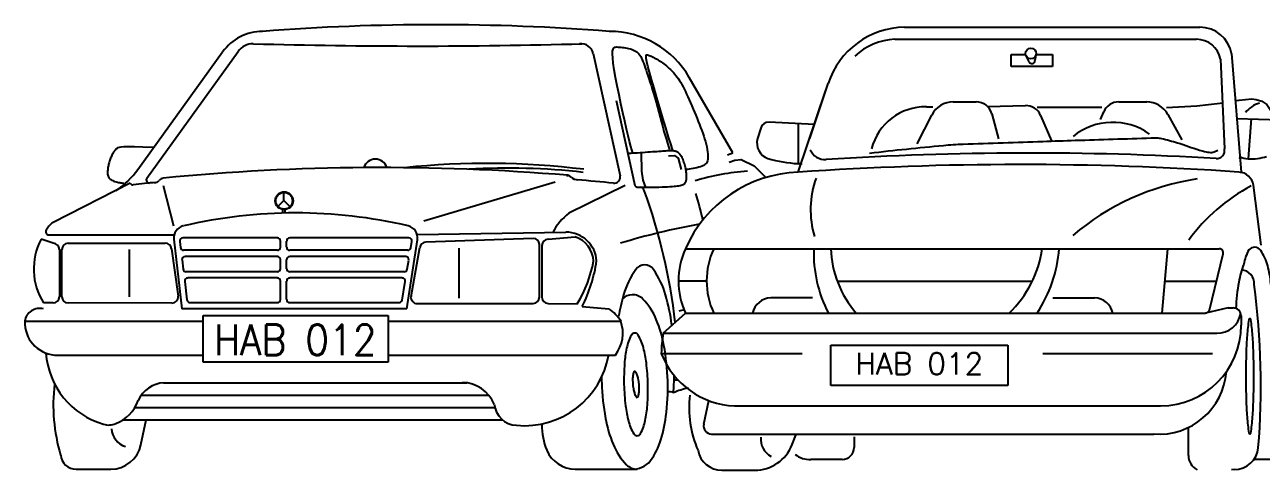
# Model space of a CAD drawing. Extents: x 1 to 1021, y 0 to 139.
# Drawn here: x 1.2 to 388.2, y -0.2 to 139.2 of the extents above; entities that cross this region are included whole.
import ezdxf
from ezdxf.enums import TextEntityAlignment as Align

# ---------------------------------------------------------------- set-up
doc = ezdxf.new("R2010")
doc.units = 0
doc.header["$LTSCALE"] = 50
doc.header["$MEASUREMENT"] = 0
doc.layers.get('0').update_dxf_attribs({"linetype": 'CONTINUOUS'})
doc.styles.add('DIM', font='SIMPLEX')

msp = doc.modelspace()

# ---------------------------------------------------------------- linework, layer by layer
at = {"color": 0, "linetype": 'ByBlock'}
for p, q in [((276.58, 138.44), (369.01, 138.44)), ((273.5, 134.66), (367.97, 134.66)), ((36.67, 93.93), (63.16, 130.72)), ((39.47, 91.22), (68.02, 130.87)), ((179.12, 130.24), (187.54, 91.97)), ((309.9, 129.88), (314.45, 129.88)), ((309.9, 126.16), (309.9, 129.88)), ((315.56, 127.59), (314.6, 129.45)), ((317.78, 130.22), (317.36, 128.02)), ((317.75, 129.88), (322.91, 129.88)), ((322.91, 129.88), (322.91, 126.16)), ((375.4, 128.48), (376.7, 100.35)), ((378.92, 130.2), (381.89, 93.08)), ((322.91, 126.16), (309.9, 126.16)), ((222.88, 99.13), (209.21, 122.72)), ((246.92, 103.67), (252.64, 120.82)), ((243.29, 93.08), (251.95, 118.76)), ((186.32, 115.51), (192.17, 88.92)), ((283.4, 113.54), (285.42, 113.54)), ((291.82, 115.09), (298.99, 115.09)), ((302.51, 113.65), (314.39, 113.92)), ((318.04, 113.45), (338.33, 113.39)), ((343.58, 115.09), (352.34, 115.09)), ((248.36, 107.99), (234.16, 108.69)), ((243.26, 108.38), (243.26, 95.77)), ((280.51, 101.95), (285.08, 110.95)), ((303.86, 111.35), (305.96, 103.54)), ((319.14, 110.86), (322.54, 102.88)), ((337.93, 109.59), (338.93, 111.99)), ((358.96, 111.17), (363.36, 103.19)), ((380.55, 109.87), (394.14, 109.51)), ((385.04, 109.89), (384.09, 97.31)), ((231.55, 106.9), (230.58, 103.61)), ((221.12, 98.55), (222.88, 99.13)), ((381.62, 93.08), (381.89, 93.08)), ((34.28, 89.63), (10.14, 77.32)), ((126.12, 77.87), (167.28, 90.11)), ((170.96, 91.97), (170.99, 91.73)), ((388.17, 70.24), (385.79, 89.01)), ((47.88, 76.23), (44.71, 88.83)), ((81.96, 86.93), (81.96, 86.97)), ((82.34, 84.25), (82.34, 86.97)), ((82.73, 86.95), (82.73, 86.97)), ((189.18, 88.94), (171.54, 80.22)), ((82.34, 84.25), (80.36, 82.28)), ((81.96, 80.32), (81.96, 81.41)), ((82.34, 84.25), (84.41, 82.2)), ((82.73, 80.32), (82.73, 81.39)), ((124.05, 73.55), (170.59, 74.34)), ((10.16, 70.86), (6.33, 72.09)), ((8.76, 73.49), (48.01, 73.49)), ((14.78, 70.86), (45.22, 70.86)), ((47.91, 72.09), (50.42, 50.34)), ((49.72, 71.44), (49.96, 69.51)), ((80.31, 72.52), (50.68, 72.52)), ((81.27, 69.63), (81.27, 71.56)), ((83.2, 69.63), (83.2, 71.56)), ((121.41, 72.52), (84.17, 72.52)), ((120.81, 50.34), (124.13, 71.97)), ((122.04, 69.47), (122.36, 71.4)), ((160.38, 72.35), (126.78, 71.19)), ((162.31, 53.98), (162.31, 70.42)), ((163.07, 70.16), (163.07, 53.95)), ((165, 72.09), (173.48, 72.88)), ((12.09, 68.93), (12.09, 54.11)), ((12.85, 54.14), (12.85, 68.93)), ((34.07, 54.11), (34.07, 68.93)), ((47.14, 69.15), (49.2, 54.3)), ((80.31, 68.67), (50.92, 68.67)), ((80.31, 66.74), (51.4, 66.74)), ((121.09, 68.67), (84.17, 68.67)), ((120.45, 66.74), (84.17, 66.74)), ((122.12, 54.22), (124.87, 69.56)), ((137.16, 53.67), (137.16, 69.35)), ((208.01, 69.14), (375.04, 69.14)), ((357.21, 48.98), (359.01, 69.14)), ((371.97, 49.94), (376.26, 67.58)), ((50.45, 65.65), (50.81, 62.76)), ((80.31, 61.92), (51.76, 61.92)), ((81.27, 62.88), (81.27, 65.77)), ((83.2, 62.88), (83.2, 65.77)), ((119.97, 61.92), (84.17, 61.92)), ((120.92, 62.72), (121.4, 65.61)), ((51.29, 58.9), (52.01, 53.12)), ((80.31, 59.99), (52.25, 59.99)), ((81.27, 53.24), (81.27, 59.02)), ((83.2, 53.24), (83.2, 59.02)), ((119.32, 59.99), (84.17, 59.99)), ((119.31, 53.08), (120.27, 58.86)), ((205.8, 59.06), (214.62, 59.06)), ((255.5, 58.99), (316.53, 58.99)), ((358.1, 58.99), (374.17, 58.99)), ((10.16, 52.18), (7.1, 52.18)), ((47.28, 52.15), (14.78, 52.21)), ((120.81, 50.34), (50.42, 50.34)), ((80.31, 52.27), (52.97, 52.27)), ((118.36, 52.27), (84.17, 52.27)), ((124.03, 52), (160.38, 52.05)), ((165, 52.02), (174.15, 51.92)), ((175.72, 51.08), (184.06, 50.34)), ((247.79, 53.75), (234.71, 53.75)), ((322.98, 53.75), (336.06, 53.75)), ((377.87, 50.63), (370.75, 48.98)), ((377.87, 50.63), (379.36, 50.64)), ((1.24, 46.49), (57.11, 46.49)), ((57.11, 35.88), (57.11, 48.29)), ((57.11, 48.29), (114.93, 48.29)), ((114.93, 48.29), (114.93, 33.68)), ((114.93, 46.49), (187.87, 46.49)), ((201.05, 42.68), (208.01, 48.98)), ((208.01, 48.98), (370.75, 48.98)), ((381.89, 48.12), (381.89, 45.2)), ((201.05, 42.68), (374.33, 42.68)), ((253.48, 38.96), (308.92, 38.96)), ((253.48, 26.36), (253.48, 38.96)), ((308.92, 38.96), (308.92, 26.36)), ((10.51, 35.88), (57.11, 35.88)), ((57.11, 33.68), (57.11, 35.8)), ((114.93, 35.88), (186.07, 35.88)), ((200.45, 36.38), (244.55, 36.38)), ((319.85, 36.36), (372.91, 36.36)), ((114.93, 33.68), (57.11, 33.68)), ((44.62, 27.2), (139.55, 27.2)), ((37.76, 23.35), (146.44, 23.35)), ((308.92, 26.36), (253.48, 26.36)), ((35.72, 19.49), (148.36, 19.49)), ((213.73, 14.24), (215.37, 21.62)), ((223.35, 20), (356.69, 20)), ((31.99, 15.63), (150.76, 15.63)), ((37.61, 7.84), (39.25, 15.66)), ((365.39, 4.48), (365.39, 13.23)), ((216.19, 11.18), (339.05, 11.18)), ((241.38, 7.86), (242.55, 10.86)), ((260.81, 10.28), (260.81, 6.99)), ((339.05, 11.18), (354.56, 11.18)), ((17.29, 0.18), (28.17, 0.18)), ((173.51, 0.21), (192.89, 0.21)), ((257.03, 3.21), (247.25, 3.21)), ((379.76, 0.06), (378.91, 0)), ((385.94, 3.26), (396.97, 3.26)), ((219.37, -0.16), (229.64, -0.16))]:
    msp.add_line(p, q, dxfattribs=at)
for points in [[(191.52, 99), (190.92, 101.18), (190.53, 102.71), (190.09, 104.5), (189.59, 106.59), (189.03, 109.01), (188.43, 111.66), (187.82, 114.47), (187.23, 117.31), (186.66, 120.11), (186.15, 122.76), (185.73, 125.15), (185.42, 127.2), (185.23, 128.83), (185.17, 130.06), (185.2, 130.96), (185.34, 131.57), (185.55, 131.95), (185.83, 132.16), (186.16, 132.24), (186.54, 132.26), (186.94, 132.25), (187.37, 132.23), (187.81, 132.2), (188.28, 132.15), (188.75, 132.08), (189.23, 132.01), (189.71, 131.92), (190.18, 131.81)], [(190.18, 131.81), (190.65, 131.69), (191.11, 131.56), (191.56, 131.39), (191.99, 131.21), (192.4, 130.99), (192.78, 130.73), (193.14, 130.44), (193.46, 130.1), (193.75, 129.71), (194.01, 129.28), (194.26, 128.8), (194.48, 128.27), (194.7, 127.7), (194.93, 127.08), (195.15, 126.42), (195.4, 125.71), (195.66, 124.96), (195.94, 124.17), (196.24, 123.31), (196.56, 122.38), (196.9, 121.38), (197.25, 120.29), (197.62, 119.11), (198, 117.83), (198.4, 116.43), (198.81, 114.96), (199.22, 113.43), (199.64, 111.86), (200.06, 110.3), (200.47, 108.75), (200.88, 107.26), (201.28, 105.85), (201.66, 104.53), (202.03, 103.31), (202.37, 102.19), (202.7, 101.15), (203, 100.19), (203.13, 99.79)], [(204.04, 99.76), (203.48, 101.61), (202.72, 104.1), (201.86, 106.94), (200.94, 110.01), (200, 113.19), (199.06, 116.34), (198.19, 119.34), (197.4, 122.07), (196.75, 124.4), (196.27, 126.24), (195.93, 127.62), (195.73, 128.61), (195.66, 129.26), (195.68, 129.64), (195.78, 129.81), (195.94, 129.84), (196.15, 129.79), (196.39, 129.71), (196.65, 129.61), (196.94, 129.5), (197.24, 129.37), (197.56, 129.23), (197.89, 129.07), (198.24, 128.9), (198.59, 128.71)], [(198.59, 128.71), (198.95, 128.52), (199.32, 128.31), (199.69, 128.08), (200.07, 127.84), (200.46, 127.58), (200.85, 127.3), (201.26, 127.01), (201.67, 126.68), (202.09, 126.34), (202.52, 125.97), (202.94, 125.58), (203.37, 125.17), (203.8, 124.74), (204.22, 124.29), (204.63, 123.81), (205.03, 123.32), (205.42, 122.82), (205.79, 122.28), (206.16, 121.73), (206.52, 121.13), (206.88, 120.51), (207.24, 119.83), (207.6, 119.12), (207.98, 118.35), (208.37, 117.53), (208.76, 116.65), (209.16, 115.74), (209.57, 114.8), (209.98, 113.84), (210.4, 112.86), (210.81, 111.88), (211.21, 110.9), (211.62, 109.93), (212.01, 108.98), (212.39, 108.03), (212.75, 107.1), (213.1, 106.18), (213.43, 105.28), (213.73, 104.39), (214.01, 103.52), (214.25, 102.66), (214.47, 101.82), (214.65, 101.01), (214.8, 100.24), (214.91, 99.5), (214.99, 98.82), (215.02, 98.19), (215.02, 97.62), (214.97, 97.12), (214.88, 96.68), (214.75, 96.3), (214.56, 95.96), (214.31, 95.67), (214.01, 95.42), (213.64, 95.19), (213.21, 94.99), (212.72, 94.81), (212.17, 94.65), (211.59, 94.5), (210.98, 94.37), (210.37, 94.25), (209.77, 94.14), (209.2, 94.05), (208.68, 93.98), (208.21, 93.91), (208.15, 93.91)], [(358.53, 113.3), (368.03, 113.89), (375.34, 114.68), (376.03, 114.8)], [(380.1, 115.47), (381.28, 115.67), (385.23, 116.07), (386.62, 115.87), (388.4, 115.28), (389.98, 114.29), (391.37, 112.11), (391.96, 110.53), (392.16, 109.74)], [(41.66, 100.86), (38.23, 100.97), (35.59, 101.02), (33.63, 101.02), (32.25, 100.98), (31.32, 100.9), (30.75, 100.81), (30.41, 100.69), (30.2, 100.56), (30.01, 100.43), (29.84, 100.3), (29.68, 100.16), (29.53, 100.01), (29.38, 99.84), (29.24, 99.66), (29.1, 99.46), (28.95, 99.23), (28.81, 98.99), (28.67, 98.72), (28.53, 98.43), (28.39, 98.12), (28.25, 97.81), (28.12, 97.49), (27.99, 97.16), (27.88, 96.83), (27.77, 96.5), (27.66, 96.17), (27.57, 95.84), (27.48, 95.51), (27.41, 95.18), (27.34, 94.84), (27.28, 94.51), (27.23, 94.17), (27.19, 93.82), (27.16, 93.47), (27.14, 93.13), (27.14, 92.79), (27.17, 92.47), (27.23, 92.16), (27.31, 91.87), (27.43, 91.6), (27.58, 91.35), (27.77, 91.13), (27.99, 90.94), (28.24, 90.76), (28.51, 90.6), (28.82, 90.46), (29.14, 90.33), (29.48, 90.21), (29.85, 90.1), (30.22, 90), (30.59, 89.91), (30.96, 89.84), (31.31, 89.78), (31.64, 89.73), (31.95, 89.7), (32.21, 89.69)], [(193.83, 88.38), (195.15, 88.38), (196.4, 88.38), (197.58, 88.4), (198.68, 88.42), (199.71, 88.45), (200.67, 88.49), (201.57, 88.52), (202.39, 88.56), (203.14, 88.6), (203.82, 88.64), (204.45, 88.69), (205.01, 88.73), (205.51, 88.79), (205.96, 88.85), (206.36, 88.92), (206.7, 89), (207, 89.09), (207.25, 89.19), (207.47, 89.31), (207.65, 89.43), (207.8, 89.58), (207.93, 89.73), (208.03, 89.9), (208.12, 90.08), (208.19, 90.28), (208.25, 90.49), (208.29, 90.72), (208.33, 90.96), (208.35, 91.22), (208.37, 91.49), (208.37, 91.78), (208.36, 92.09), (208.34, 92.41), (208.31, 92.75), (208.27, 93.1), (208.22, 93.46), (208.16, 93.83), (208.09, 94.22), (208, 94.61), (207.9, 95.01), (207.79, 95.41), (207.66, 95.81), (207.53, 96.21), (207.39, 96.59), (207.24, 96.97), (207.09, 97.32), (206.94, 97.65), (206.78, 97.95), (206.63, 98.21), (206.48, 98.45), (206.33, 98.65), (206.18, 98.83), (206.02, 98.99), (205.86, 99.12), (205.69, 99.24), (205.52, 99.35), (205.34, 99.44), (205.15, 99.52), (204.95, 99.59), (204.74, 99.65), (204.52, 99.7), (204.28, 99.74), (204.03, 99.76), (203.77, 99.78), (203.5, 99.79), (203.2, 99.79), (202.88, 99.78), (202.54, 99.77), (202.16, 99.74), (201.75, 99.71), (201.3, 99.68), (200.8, 99.64), (200.26, 99.6), (199.68, 99.56), (199.05, 99.51), (198.39, 99.46), (197.69, 99.41), (196.96, 99.36), (196.2, 99.31), (195.41, 99.25), (194.61, 99.19), (193.81, 99.14), (193.02, 99.09), (192.27, 99.04), (191.59, 99), (190.98, 98.97), (190.48, 98.95), (190.1, 98.94)], [(194.18, 99.15), (194.21, 93.38), (194.63, 90.55), (195.47, 88.35)], [(202.67, 98.21), (204.56, 98.32), (205.71, 97.48), (206.68, 93.9)], [(204.26, 99.74), (204.26, 99.75), (204.24, 99.74)], [(221.7, 96.24), (223.43, 96.81), (225.45, 97.1), (229.49, 95.08), (232.66, 91.91), (232.94, 91.36)]]:
    msp.add_lwpolyline(points, dxfattribs=at)
for points in [[(265.65, 99.08, -0.004711), (288.71, 101.49, -0.017536), (294.93, 101.91, -0.000076), (319.87, 102.73, -0.000188), (329.99, 103.06, -0.000501), (353.76, 103.79, -0.006763), (355.52, 103.82, -0.058497), (356.94, 103.66, -0.015808), (362, 102.29, -0.013692), (365.43, 101.15, 0.013689), (368.86, 100.01, 0.018915), (370.48, 99.59, 0.017053), (372.29, 99.25, 0.118524), (373.07, 99.31, 0.054689), (374.58, 100.01)], [(392.4, 48.93, 0.000606), (392.39, 50.37, 0.03262), (391.2, 58.15, 0.044561), (390.22, 63.83, 0.087301), (388.02, 68.59, 0.232141), (386.22, 69.59, 0.232141), (384.33, 68.78, 0.095695), (382.73, 64.27, 0.044561), (381.18, 58.71, 0.035147), (380.25, 50.48, 0.017023)], [(380.27, 50.99, 0.001463), (380.25, 50.64, 0.044561)]]:
    msp.add_lwpolyline(points, format="xyb", dxfattribs=at)
for points in [[(384.62, 47.26, 0.366647), (384.33, 47.02, 0.024051), (383.74, 41.98, 0.010081), (383.48, 36.71, 0.007144), (383.38, 29.25, 0.007144), (383.48, 21.79, 0.010081), (383.74, 16.51, 0.024051), (384.33, 11.48, 0.366647), (384.62, 11.24, 0.366647), (384.91, 11.48, 0.024051), (385.5, 16.51, 0.010081), (385.76, 21.79, 0.007144), (385.86, 29.25, 0.007144), (385.76, 36.71, 0.010081), (385.5, 41.98, 0.024051), (384.91, 47.02, 0.366647)], [(192.89, 10.66, 0.271077), (193.94, 11.3, 0.070933), (195.42, 15.42, 0.033154), (196.09, 20.18, 0.024032), (196.24, 26.8, 0.024032), (195.77, 33.41, 0.033154), (194.88, 38.13, 0.070933), (193.19, 42.18, 0.271077), (192.12, 42.77, 0.271077), (191.08, 42.13, 0.070933), (189.59, 38.01, 0.033154), (188.93, 33.25, 0.024032), (188.77, 26.62, 0.024032), (189.25, 20.02, 0.033154), (190.14, 15.3, 0.070933), (191.82, 11.25, 0.271077)], [(192.89, 22.65, 0.268937), (193.15, 22.84, 0.071898), (193.46, 23.91, 0.033741), (193.55, 25.12, 0.024481), (193.47, 26.81, 0.024481), (193.23, 28.47, 0.033741), (192.91, 29.65, 0.071898), (192.41, 30.64, 0.268937), (192.12, 30.78, 0.268937), (191.86, 30.59, 0.071898), (191.55, 29.52, 0.033741), (191.47, 28.3, 0.024481), (191.54, 26.62, 0.024481), (191.78, 24.96, 0.033741), (192.1, 23.78, 0.071898), (192.61, 22.78, 0.268937)]]:
    msp.add_lwpolyline(points, format="xyb", close=True, dxfattribs=at)
for centre, radius in [((316.1, 130.22), 1.68), ((82.42, 84.17), 2.8), ((82.42, 84.17), 2.61)]:
    msp.add_circle(centre, radius, dxfattribs=at)
for centre, radius, start, end in [((75.68, 121.7), 15.43, 90, 144.2461), ((129.93, -565.08), 704.31, 85.58215, 94.41785), ((184.18, 108.2), 28.93, 30.1137, 90), ((276.96, 112.85), 25.59, 90.8556, 161.8493), ((369.01, 128.36), 10.08, 10.5181, 90), ((72.71, 127.49), 5.79, 90, 144.2461), ((124.33, 2011.98), 1879.42, 268.42632, 271.56387), ((175.36, 129.42), 3.86, 12.4074, 96.9797), ((274.18, 115.62), 19.05, 92.0524, 133.5638), ((367.97, 127.1), 7.56, 10.5181, 90), ((316.41, 128.02), 0.956, 207.1858, 0), ((283.09, 96.17), 17.37, 88.9726, 165.8573), ((291.82, 107.53), 7.56, 90, 153.0822), ((298.99, 110.05), 5.04, 15.029, 90), ((314.5, 108.88), 5.04, 23.098, 91.2822), ((343.58, 110.05), 5.04, 90, 157.3553), ((352.34, 107.53), 7.56, 28.8393, 90), ((389.95, 106.58), 8.44, 106.0866, 142.4539), ((233.97, 106.18), 2.52, 85.6201, 163.4332), ((341.76, 88.81), 19.88, 54.7175, 128.8202), ((235.41, 102.17), 5.04, 163.4332, 251.526), ((110.96, 93.37), 3.82, 17.7968, 162.4702), ((245.53, 137.42), 41.71, 253.6799, 266.8809), ((251.7, 102.08), 5.04, 202.9747, 273.4664), ((315.75, -902.94), 1002.02, 86.66356, 93.64717), ((374.22, 99.89), 2.52, 266.481, 10.5181), ((381.45, 97.55), 0.0494, 195.9592, 12.1857), ((384.22, 103.33), 6.02, 243.1809, 268.7365), ((385.16, 112.79), 15.51, 266.0368, 287.7055), ((14.54, 110.15), 27.44, 303.7448, 323.7621), ((112.61, -617.85), 712.38, 85.28166, 95.48141), ((145.95, -152.65), 248.49, 83.0196, 95.9683), ((152.55, -114.02), 208.39, 83.5333, 93.4079), ((244.57, 53.23), 39.87, 91.8328, 156.4866), ((232.7, 18.76), 74.85, 94.0462, 106.7808), ((243.5, 96.84), 1.09, 257.4402, 318.4901), ((312.59, -902.23), 997.71, 86.05811, 93.9829), ((244.32, 95.7), 0.0494, 163.4518, 339.6783), ((380.83, 88.1), 5.04, 10.4388, 86.0581), ((35.11, 90.11), 0.964, 210.2468, 276.2475), ((112.61, -617.85), 711.23, 95.67275, 96.24748), ((40.25, 90.66), 0.964, 144.2461, 275.8313), ((41.68, 92.19), 2.38, 272.7151, 314.5175), ((44.98, 89.3), 2.02, 102.0156, 143.809), ((170.57, 89.89), 2.32, 45.8203, 74.0083), ((174.68, 94.63), 3.96, 231.0652, 265.4412), ((112.61, -617.85), 711.23, 84.12088, 85.03688), ((185.66, 91.56), 1.93, 264.1209, 12.4074), ((276.77, 81.33), 29.61, 160.4488, 196.3164), ((379.49, 14.26), 77.55, 98.4358, 130.4252), ((193.49, 90.19), 1.84, 223.8734, 280.4357), ((193.64, 86.8), 1.59, 20.8634, 83.1057), ((24.98, 25.75), 180.96, 6.4434, 19.9066), ((90.82, 50.01), 125.82, 12.9237, 16.8246), ((412.07, 38.06), 57.51, 118.0555, 144.0323), ((86.1, -74.39), 154.73, 76.8897, 103.1601), ((181.55, 66.63), 16.88, 126.3758, 153.0957), ((8.76, 74.45), 0.964, 146.6593, 270), ((27.74, 61.96), 23.68, 143.058, 146.6593), ((11.89, 73.88), 3.86, 117.0247, 143.058), ((51.74, 72.53), 3.86, 103.1601, 186.5699), ((120.32, 72.56), 3.86, 351.2697, 76.8897), ((170.59, 64.69), 9.64, 3.704, 90), ((249.32, -130.65), 210.72, 100.085, 107.0197), ((24.13, 62.81), 20.07, 152.4764, 211.9843), ((10.16, 68.93), 1.93, 0, 90), ((14.78, 68.93), 1.93, 90, 180), ((45.22, 68.93), 1.93, 6.5699, 90), ((50.68, 71.56), 0.964, 90, 187.125), ((80.31, 71.56), 0.964, 0, 90), ((84.17, 71.56), 0.964, 90, 180), ((121.41, 71.56), 0.964, 350.5377, 90), ((126.78, 69.26), 1.93, 90, 171.2697), ((160.38, 70.42), 1.93, 0, 90), ((165, 70.16), 1.93, 90, 180), ((170.59, 64.69), 8.68, 3.704, 70.5407), ((50.92, 69.63), 0.964, 187.125, 270), ((51.4, 65.77), 0.964, 90, 187.125), ((80.31, 69.63), 0.964, 270, 0), ((80.31, 65.77), 0.964, 0, 90), ((84.17, 69.63), 0.964, 180, 270), ((84.17, 65.77), 0.964, 90, 180), ((120.45, 65.77), 0.964, 350.5377, 90), ((121.09, 69.63), 0.964, 270, 350.5377), ((229.83, 59.06), 24.03, 155.2028, 204.7972), ((238.65, 59.06), 24.03, 155.2028, 204.7972), ((289.34, 67.85), 41.2, 178.2109, 207.2669), ((286.09, 70.37), 32.63, 182.1649, 220.959), ((284.5, 74.42), 35.55, 314.3028, 351.4598), ((281.36, 72.83), 43.76, 326.9723, 355.1586), ((375.04, 67.88), 1.26, 346.3236, 90), ((51.76, 62.88), 0.964, 187.125, 270), ((80.31, 62.88), 0.964, 270, 0), ((84.17, 62.88), 0.964, 180, 270), ((119.97, 62.88), 0.964, 270, 350.5377), ((140.85, 72.32), 39.04, 328.5152, 349.5806), ((131.51, 72.85), 49.28, 333.779, 351.2084), ((214.35, 47.22), 26.77, 144.9022, 163.7702), ((195.22, 60.67), 3.39, 90, 144.9022), ((195.22, 60.67), 3.39, 35.0978, 90), ((176.08, 47.22), 26.77, 16.2298, 35.0978), ((381.87, 58.38), 4.1, 354.6733, 87.8619), ((52.25, 59.02), 0.964, 90, 187.125), ((80.31, 59.02), 0.964, 0, 90), ((84.17, 59.02), 0.964, 90, 180), ((119.32, 59.02), 0.964, 350.5377, 90), ((47.29, 54.08), 1.93, 269.8857, 6.5699), ((124.03, 53.92), 1.93, 171.2697, 270.0911), ((245.51, 38.15), 59.22, 163.7702, 170.5245), ((191.47, 50.32), 4.45, 91.626, 135.5826), ((191.47, 50.32), 4.45, 44.0806, 91.626), ((144.93, 38.15), 59.22, 6.8752, 16.2298), ((148.36, 26.24), 239.7, 355.3593, 7.6141), ((5.92, 45.76), 4.74, 75.517, 171.1515), ((10.16, 54.11), 1.93, 270, 0), ((14.78, 54.14), 1.93, 180, 269.8857), ((52.97, 53.24), 0.964, 187.125, 270), ((80.31, 53.24), 0.964, 270, 0), ((84.17, 53.24), 0.964, 180, 270), ((118.36, 53.24), 0.964, 270, 350.5377), ((160.38, 53.98), 1.93, 270.1143, 0), ((165, 53.95), 1.93, 180, 270), ((174.95, 37.52), 15.73, 34.7482, 54.6098), ((180, 39.21), 20.42, 22.3803, 44.0806), ((234.91, 47.72), 6.03, 91.8231, 167.9909), ((335.87, 47.72), 6.03, 12.0091, 88.1769), ((379.37, 48.12), 2.52, 0, 90.2881), ((11.56, 46.15), 10.33, 178.1543, 264.1739), ((177.38, 42.68), 11.03, 321.9776, 20.2002), ((161.06, 31.41), 40.91, 10.5468, 22.3803), ((225.56, -27.73), 79.76, 103.0326, 104.2449), ((370.75, 50.24), 1.26, 270, 346.3236), ((374.33, 50.24), 7.56, 270, 349.7343), ((232.78, 36.46), 32.33, 168.9185, 180.1528), ((94.98, 32.13), 109.53, 6.8036, 6.8752), ((356.69, 45.2), 25.2, 270, 0), ((130.61, 25.74), 71.87, 1.626, 10.5468), ((32.9, 38.36), 25.12, 184.1951, 253.8842), ((157.67, 40.48), 26.69, 264.5359, 350.3602), ((224.4, 45.67), 25.69, 201.1962, 267.6481), ((45.35, 17.86), 9.36, 93.2308, 156.3449), ((137.79, 15.99), 11.35, 23.7457, 87.7894), ((253.63, 29.23), 71.87, 180.1918, 181.626), ((253.63, 29.23), 71.87, 181.626, 190.5468), ((130.61, 25.74), 71.87, 352.7052, 1.626), ((106.57, 31.47), 97.94, 355.665, 358.8088), ((190.79, 191.51), 164.02, 274.7721, 275.1834), ((356.17, 32.29), 21.17, 265.6194, 355.6194), ((63.35, 20.09), 53.18, 172.7675, 196.9415), ((202.46, 19.99), 4.44, 66.5352, 89.8554), ((212.83, 4.82), 21.08, 100.6729, 114.0885), ((242.31, 19.35), 33.16, 173.0594, 203.6456), ((24.92, 26.19), 12.71, 292.1446, 338.8948), ((155.48, 21.23), 7.33, 185.2892, 267.2072), ((223.18, 23.57), 40.91, 190.5468, 202.3803), ((161.33, 21.81), 40.91, 340.8716, 352.7052), ((16.91, 9.41), 4.82, 184.8545, 184.8545), ((27.53, 19.78), 5.79, 253.8842, 292.1446), ((34.61, 13.24), 6.28, 184.1268, 252.7441), ((182.61, 13.72), 19.54, 178.7715, 203.0152), ((216.19, 13.7), 2.52, 167.4712, 270), ((28.17, 9.82), 9.64, 270, 348.1398), ((204.24, 15.76), 20.42, 202.3803, 224.0806), ((180.69, 15.1), 20.42, 320.7696, 340.8716), ((229.64, 12.44), 12.6, 270, 338.7044), ((237.75, 9.59), 6.17, 174.6752, 241.4994), ((17.29, 5), 4.82, 184.8545, 270), ((173.51, 9.85), 9.64, 203.0152, 270), ((219.37, 7.4), 7.56, 190.2435, 270), ((246.96, 10.71), 7.51, 231.7881, 272.2327), ((257.03, 6.99), 3.78, 270, 0), ((370.43, 4.48), 5.04, 180, 242.7696), ((379.76, 7.62), 7.56, 270, 354.1486), ((192.77, 4.66), 4.45, 224.0806, 271.626), ((191.33, 7.75), 7.6, 261.6765, 312.8625)]:
    msp.add_arc(centre, radius, start, end, dxfattribs=at)

# ---------------------------------------------------------------- texts
at = {"color": 0, "linetype": 'ByBlock', "style": 'DIM', "width": 0.838277}
msp.add_text('HAB 012', height=9.506, dxfattribs=at).set_placement((60.47, 35.89), (111.32, 35.89), align=Align.FIT)
at = {"color": 0, "linetype": 'ByBlock', "style": 'DIM'}
msp.add_text('HAB 012', height=6.804, dxfattribs=at).set_placement((281.21, 27.71), align=Align.BOTTOM_CENTER)

doc.saveas('drawing.dxf')
